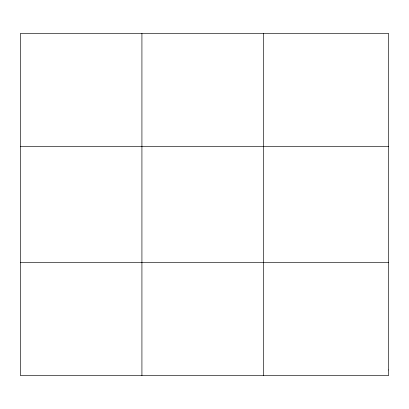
<?xml version="1.0" encoding="UTF-8"?>
<svg xmlns="http://www.w3.org/2000/svg" width="409" height="409" viewBox="0 0 409 409"><rect width="100%" height="100%" fill="white"/><g stroke="black" fill="none" stroke-linecap="round" stroke-linejoin="round"><path stroke-width="0.61" d="M141.923 375.605L141.923 33.395M263.396 375.605L263.396 33.395M20.45 146.325L388.55 146.325M20.45 262.675L388.55 262.675M388.55 369.961L388.55 375.605L20.45 375.605L20.45 33.395L388.55 33.395L388.55 369.961"/></g></svg>
